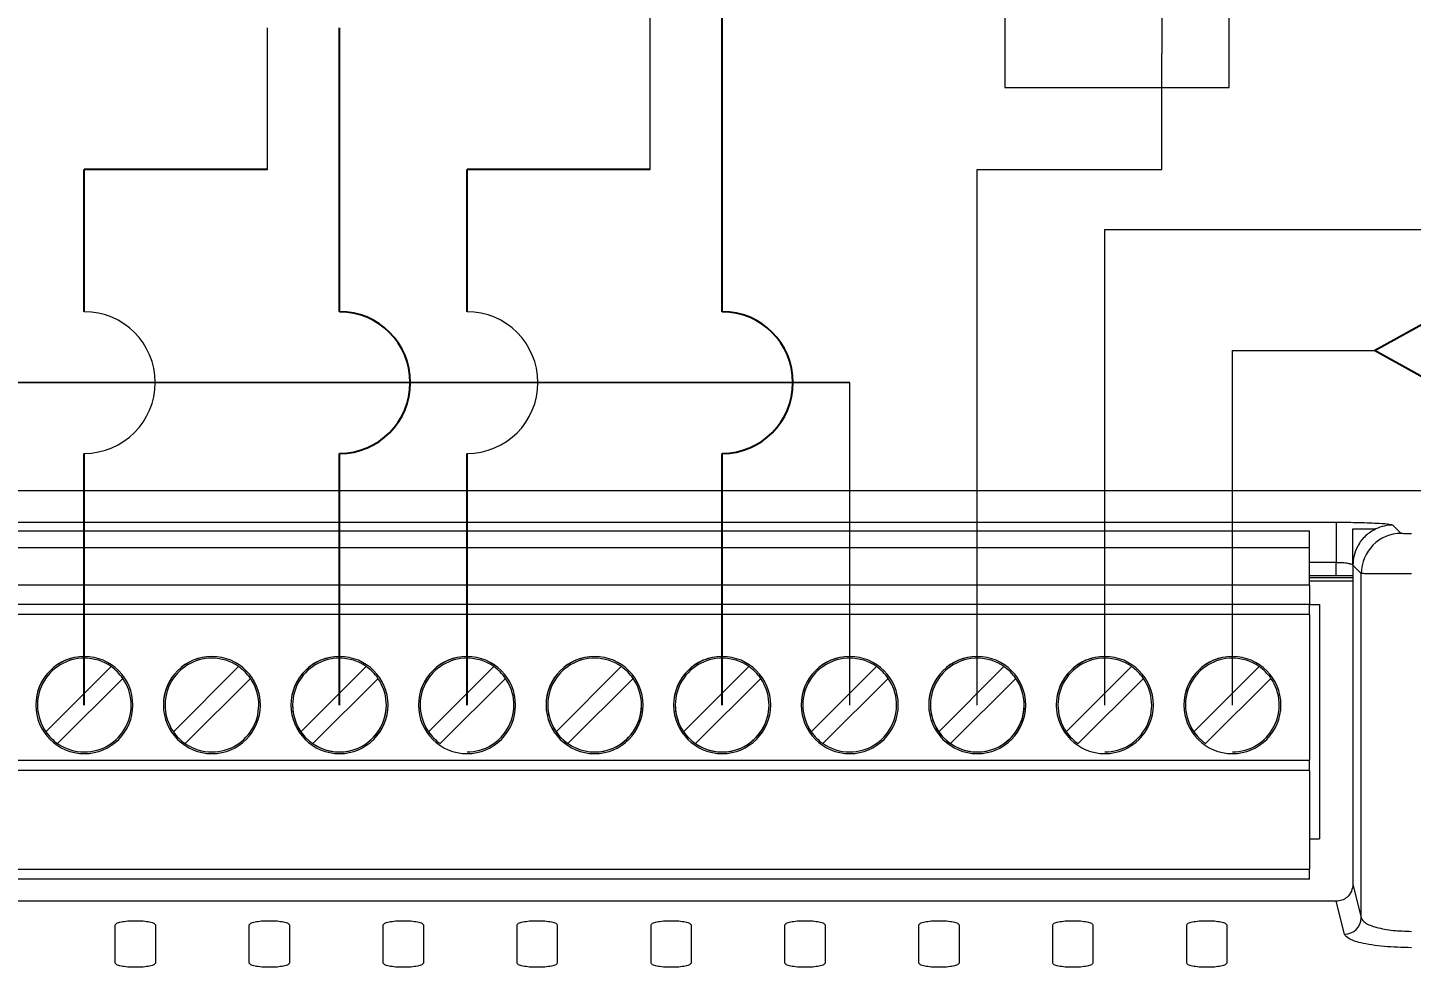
# Model space of a CAD drawing. Header units: millimetres. Extents: x 32696 to 36207, y 16706 to 17911.
# Drawn here: x 34962 to 35059.7, y 17585.8 to 17652.1 of the extents above; entities that cross this region are included whole.
import ezdxf
from ezdxf.enums import TextEntityAlignment as Align

# ---------------------------------------------------------------- set-up
doc = ezdxf.new("R2010")
doc.units = ezdxf.units.MM
doc.header["$LTSCALE"] = 0.1
doc.layers.get('0').update_dxf_attribs({"lineweight": 20})
for name, color, linetype, lineweight in [('ANALOG', 6, 'Continuous', 25), ('COMANDOS', 5, 'Continuous', 25), ('GND', 7, 'Continuous', 25)]:
    doc.layers.add(name, color=color, linetype=linetype, lineweight=lineweight)
doc.styles.get("Standard").update_dxf_attribs({"font": 'arial.ttf'})

# ---------------------------------------------------------------- blocks, each defined once
blk = doc.blocks.new('CLP-XP352')
at = {"lineweight": 9}
for p, q in [((35228.046, 17425.014), (35017.141, 17425.014)), ((35094.734, 17424.074), (35150.463, 17424.074)), ((35095.534, 17423.814), (35149.664, 17423.814)), ((35111.564, 17423.814), (35114.584, 17423.814)), ((35115.374, 17423.814), (35118.394, 17423.814)), ((35119.184, 17423.814), (35122.204, 17423.814)), ((35122.994, 17423.814), (35126.014, 17423.814)), ((35126.804, 17423.814), (35129.824, 17423.814)), ((35130.614, 17423.814), (35133.634, 17423.814)), ((35134.424, 17423.814), (35137.444, 17423.814)), ((35138.234, 17423.814), (35141.254, 17423.814)), ((35142.044, 17423.814), (35145.064, 17423.814)), ((35145.854, 17423.814), (35148.874, 17423.814)), ((35149.664, 17423.314), (35149.664, 17423.814)), ((35150.463, 17424.074), (35150.463, 17422.876)), ((35150.964, 17422.79), (35150.964, 17423.874)), ((35150.964, 17423.874), (35151.65, 17423.874)), ((35152.161, 17423.99), (35152.409, 17423.741)), ((35149.664, 17423.314), (35095.534, 17423.314)), ((35149.664, 17422.194), (35149.664, 17423.314)), ((35150.463, 17422.876), (35149.664, 17422.876)), ((35150.463, 17422.471), (35150.463, 17422.876)), ((35150.962, 17422.792), (35150.962, 17422.471)), ((35150.964, 17422.79), (35150.962, 17422.792)), ((35151.211, 17422.543), (35150.964, 17422.79)), ((35151.211, 17412.259), (35151.211, 17422.543)), ((35149.664, 17422.194), (35095.534, 17422.194)), ((35150.463, 17422.471), (35149.664, 17422.471)), ((35150.964, 17422.414), (35149.664, 17422.414)), ((35149.664, 17422.324), (35150.964, 17422.324)), ((35149.664, 17422.194), (35149.664, 17421.614)), ((35150.962, 17422.471), (35150.463, 17422.471)), ((35150.962, 17422.471), (35150.964, 17422.471)), ((35150.964, 17422.471), (35150.964, 17413.262)), ((35149.664, 17421.614), (35095.534, 17421.614)), ((35149.664, 17421.314), (35095.534, 17421.314)), ((35149.664, 17421.314), (35149.664, 17421.614)), ((35149.664, 17421.614), (35149.964, 17421.614)), ((35149.664, 17421.314), (35149.664, 17416.964)), ((35149.964, 17421.614), (35149.964, 17414.614)), ((35113.074, 17420.064), (35113.074, 17420.064)), ((35116.884, 17420.064), (35116.884, 17420.064)), ((35120.694, 17420.064), (35120.694, 17420.064)), ((35124.504, 17420.064), (35124.504, 17420.064)), ((35128.314, 17420.064), (35128.314, 17420.064)), ((35132.124, 17420.064), (35132.124, 17420.064)), ((35135.934, 17420.064), (35135.934, 17420.064)), ((35139.744, 17420.064), (35139.744, 17420.064)), ((35143.554, 17420.064), (35143.554, 17420.064)), ((35147.364, 17420.064), (35147.364, 17420.064)), ((35111.923, 17417.816), (35113.871, 17419.764)), ((35113.871, 17419.764), (35111.923, 17417.816)), ((35113.871, 17419.764), (35113.871, 17419.764)), ((35115.733, 17417.816), (35117.681, 17419.764)), ((35117.681, 17419.764), (35115.733, 17417.816)), ((35117.681, 17419.764), (35117.681, 17419.764)), ((35119.543, 17417.816), (35121.491, 17419.764)), ((35121.491, 17419.764), (35119.543, 17417.816)), ((35121.491, 17419.764), (35121.491, 17419.764)), ((35123.353, 17417.816), (35125.301, 17419.764)), ((35125.301, 17419.764), (35123.353, 17417.816)), ((35125.301, 17419.764), (35125.301, 17419.764)), ((35129.111, 17419.764), (35127.163, 17417.816)), ((35127.163, 17417.816), (35129.111, 17419.764)), ((35129.111, 17419.764), (35129.111, 17419.764)), ((35130.973, 17417.816), (35132.921, 17419.764)), ((35132.921, 17419.764), (35130.973, 17417.816)), ((35132.921, 17419.764), (35132.921, 17419.764)), ((35134.783, 17417.816), (35136.731, 17419.764)), ((35136.731, 17419.764), (35134.783, 17417.816)), ((35136.731, 17419.764), (35136.731, 17419.764)), ((35138.593, 17417.816), (35140.541, 17419.764)), ((35140.541, 17419.764), (35138.593, 17417.816)), ((35140.541, 17419.764), (35140.541, 17419.764)), ((35144.351, 17419.764), (35142.403, 17417.816)), ((35142.403, 17417.816), (35144.351, 17419.764)), ((35144.351, 17419.764), (35144.351, 17419.764)), ((35146.213, 17417.816), (35148.161, 17419.764)), ((35148.161, 17419.764), (35146.213, 17417.816)), ((35148.161, 17419.764), (35148.161, 17419.764)), ((35114.225, 17419.411), (35112.276, 17417.463)), ((35118.035, 17419.411), (35116.086, 17417.463)), ((35121.845, 17419.411), (35119.896, 17417.463)), ((35125.655, 17419.411), (35123.706, 17417.463)), ((35129.465, 17419.411), (35127.516, 17417.463)), ((35133.275, 17419.411), (35131.326, 17417.463)), ((35137.085, 17419.411), (35135.136, 17417.463)), ((35140.895, 17419.411), (35138.946, 17417.463)), ((35144.705, 17419.411), (35142.756, 17417.463)), ((35148.515, 17419.411), (35146.566, 17417.463)), ((35111.674, 17418.614), (35111.674, 17418.614)), ((35114.474, 17418.614), (35114.474, 17418.614)), ((35115.484, 17418.614), (35115.484, 17418.614)), ((35118.284, 17418.614), (35118.284, 17418.614)), ((35119.294, 17418.614), (35119.294, 17418.614)), ((35122.094, 17418.614), (35122.094, 17418.614)), ((35123.104, 17418.614), (35123.104, 17418.614)), ((35125.904, 17418.614), (35125.904, 17418.614)), ((35126.914, 17418.614), (35126.914, 17418.614)), ((35129.714, 17418.614), (35129.714, 17418.614)), ((35130.724, 17418.614), (35130.724, 17418.614)), ((35133.524, 17418.614), (35133.524, 17418.614)), ((35134.534, 17418.614), (35134.534, 17418.614)), ((35137.334, 17418.614), (35137.334, 17418.614)), ((35138.344, 17418.614), (35138.344, 17418.614)), ((35141.144, 17418.614), (35141.144, 17418.614)), ((35142.154, 17418.614), (35142.154, 17418.614)), ((35144.954, 17418.614), (35144.954, 17418.614)), ((35145.964, 17418.614), (35145.964, 17418.614)), ((35148.764, 17418.614), (35148.764, 17418.614)), ((35111.923, 17417.816), (35111.923, 17417.816)), ((35115.733, 17417.816), (35115.733, 17417.816)), ((35119.543, 17417.816), (35119.543, 17417.816)), ((35123.353, 17417.816), (35123.353, 17417.816)), ((35127.163, 17417.816), (35127.163, 17417.816)), ((35130.973, 17417.816), (35130.973, 17417.816)), ((35134.783, 17417.816), (35134.783, 17417.816)), ((35138.593, 17417.816), (35138.593, 17417.816)), ((35142.403, 17417.816), (35142.403, 17417.816)), ((35146.213, 17417.816), (35146.213, 17417.816)), ((35112.276, 17417.463), (35112.276, 17417.463)), ((35113.074, 17417.214), (35113.074, 17417.214)), ((35116.086, 17417.463), (35116.086, 17417.463)), ((35116.884, 17417.214), (35116.884, 17417.214)), ((35119.896, 17417.463), (35119.896, 17417.463)), ((35120.694, 17417.214), (35120.694, 17417.214)), ((35123.706, 17417.463), (35123.706, 17417.463)), ((35124.504, 17417.214), (35124.504, 17417.214)), ((35127.516, 17417.463), (35127.516, 17417.463)), ((35128.314, 17417.214), (35128.314, 17417.214)), ((35131.326, 17417.463), (35131.326, 17417.463)), ((35132.124, 17417.214), (35132.124, 17417.214)), ((35135.136, 17417.463), (35135.136, 17417.463)), ((35135.934, 17417.214), (35135.934, 17417.214)), ((35138.946, 17417.463), (35138.946, 17417.463)), ((35139.744, 17417.214), (35139.744, 17417.214)), ((35142.756, 17417.463), (35142.756, 17417.463)), ((35143.554, 17417.214), (35143.554, 17417.214)), ((35146.566, 17417.463), (35146.566, 17417.463)), ((35147.364, 17417.214), (35147.364, 17417.214)), ((35095.534, 17416.964), (35149.664, 17416.964)), ((35149.664, 17416.664), (35149.664, 17416.964)), ((35149.664, 17416.664), (35095.534, 17416.664)), ((35149.664, 17416.664), (35149.664, 17413.714)), ((35149.664, 17414.614), (35149.964, 17414.614)), ((35149.664, 17414.614), (35149.964, 17414.614)), ((35149.964, 17414.614), (35149.964, 17414.614)), ((35095.534, 17413.714), (35149.664, 17413.714)), ((35149.664, 17413.414), (35095.534, 17413.414)), ((35149.664, 17413.414), (35095.534, 17413.414)), ((35149.664, 17413.414), (35149.664, 17413.714)), ((35150.964, 17413.262), (35151.211, 17412.259)), ((35150.468, 17412.757), (35094.729, 17412.757)), ((35150.712, 17411.77), (35150.468, 17412.757)), ((35113.999, 17410.906), (35113.999, 17412.05)), ((35115.199, 17412.05), (35115.199, 17410.906)), ((35117.999, 17410.906), (35117.999, 17412.05)), ((35119.199, 17412.05), (35119.199, 17410.906)), ((35121.999, 17410.906), (35121.999, 17412.05)), ((35123.199, 17412.05), (35123.199, 17410.906)), ((35125.999, 17410.906), (35125.999, 17412.05)), ((35127.199, 17412.05), (35127.199, 17410.906)), ((35129.999, 17410.906), (35129.999, 17412.05)), ((35131.199, 17412.05), (35131.199, 17410.906)), ((35133.999, 17410.906), (35133.999, 17412.05)), ((35135.199, 17412.05), (35135.199, 17410.906)), ((35137.999, 17410.906), (35137.999, 17412.05)), ((35139.199, 17412.05), (35139.199, 17410.906)), ((35141.999, 17410.906), (35141.999, 17412.05)), ((35143.199, 17412.05), (35143.199, 17410.906)), ((35145.999, 17410.906), (35145.999, 17412.05)), ((35147.199, 17412.05), (35147.199, 17410.906))]:
    blk.add_line(p, q, dxfattribs=at)
for centre, radius, start, end in [((35152.413, 17422.539), 1.202, 90.1836, 179.8164), ((35152.164, 17422.79), 1.2, 90.164, 115.4164), ((35152.161, 17422.788), 1.199, 177.2544, 179.843), ((35113.074, 17418.614), 1.45, 90, 270), ((35113.074, 17418.614), 1.45, 90, 180.0004), ((35113.074, 17418.614), 1.45, 270, 90), ((35113.074, 17418.614), 1.45, 0.0004, 90), ((35116.884, 17418.614), 1.45, 90, 270), ((35116.884, 17418.614), 1.45, 90, 180.0004), ((35116.884, 17418.614), 1.45, 270, 90), ((35116.884, 17418.614), 1.45, 0.0004, 90), ((35120.694, 17418.614), 1.45, 90, 270), ((35120.694, 17418.614), 1.45, 90, 180.0004), ((35120.694, 17418.614), 1.45, 270, 90), ((35120.694, 17418.614), 1.45, 0.0004, 90), ((35124.504, 17418.614), 1.45, 90, 270), ((35124.504, 17418.614), 1.45, 90, 180.0004), ((35124.504, 17418.614), 1.45, 270, 90), ((35124.504, 17418.614), 1.45, 0.0004, 90), ((35128.314, 17418.614), 1.45, 90, 270), ((35128.314, 17418.614), 1.45, 90, 180.0004), ((35128.314, 17418.614), 1.45, 270, 90), ((35128.314, 17418.614), 1.45, 0.0004, 90), ((35132.124, 17418.614), 1.45, 90, 270), ((35132.124, 17418.614), 1.45, 90, 180.0004), ((35132.124, 17418.614), 1.45, 270, 90), ((35132.124, 17418.614), 1.45, 0.0004, 90), ((35135.934, 17418.614), 1.45, 90, 270), ((35135.934, 17418.614), 1.45, 90, 180.0004), ((35135.934, 17418.614), 1.45, 270, 90), ((35135.934, 17418.614), 1.45, 0.0004, 90), ((35139.744, 17418.614), 1.45, 90, 270), ((35139.744, 17418.614), 1.45, 90, 180.0004), ((35139.744, 17418.614), 1.45, 270, 90), ((35139.744, 17418.614), 1.45, 0.0004, 90), ((35143.554, 17418.614), 1.45, 90, 270), ((35143.554, 17418.614), 1.45, 90, 180.0004), ((35143.554, 17418.614), 1.45, 270, 90), ((35143.554, 17418.614), 1.45, 0.0004, 90), ((35147.364, 17418.614), 1.45, 90, 270), ((35147.364, 17418.614), 1.45, 90, 180.0004), ((35147.364, 17418.614), 1.45, 270, 90), ((35147.364, 17418.614), 1.45, 0.0004, 90), ((35113.074, 17418.614), 1.4, 90, 214.7134), ((35113.074, 17418.614), 1.4, 55.2866, 90), ((35113.074, 17418.614), 1.4, 34.7134, 55.2866), ((35116.884, 17418.614), 1.4, 90, 214.7134), ((35116.884, 17418.614), 1.4, 55.2866, 90), ((35116.884, 17418.614), 1.4, 34.7134, 55.2866), ((35120.694, 17418.614), 1.4, 90, 214.7134), ((35120.694, 17418.614), 1.4, 55.2866, 90), ((35120.694, 17418.614), 1.4, 34.7134, 55.2866), ((35124.504, 17418.614), 1.4, 90, 214.7134), ((35124.504, 17418.614), 1.4, 55.2866, 90), ((35124.504, 17418.614), 1.4, 34.7134, 55.2866), ((35128.314, 17418.614), 1.4, 90, 214.7134), ((35128.314, 17418.614), 1.4, 55.2866, 90), ((35128.314, 17418.614), 1.4, 34.7134, 55.2866), ((35132.124, 17418.614), 1.4, 90, 214.7134), ((35132.124, 17418.614), 1.4, 55.2866, 90), ((35132.124, 17418.614), 1.4, 34.7134, 55.2866), ((35135.934, 17418.614), 1.4, 90, 214.7134), ((35135.934, 17418.614), 1.4, 55.2866, 90), ((35135.934, 17418.614), 1.4, 34.7134, 55.2866), ((35139.744, 17418.614), 1.4, 90, 214.7134), ((35139.744, 17418.614), 1.4, 55.2866, 90), ((35139.744, 17418.614), 1.4, 34.7134, 55.2866), ((35143.554, 17418.614), 1.4, 90, 214.7134), ((35143.554, 17418.614), 1.4, 55.2866, 90), ((35143.554, 17418.614), 1.4, 34.7134, 55.2866), ((35147.364, 17418.614), 1.4, 90, 214.7134), ((35147.364, 17418.614), 1.4, 55.2866, 90), ((35147.364, 17418.614), 1.4, 34.7134, 55.2866), ((35113.074, 17418.614), 1.4, 270, 34.7134), ((35116.884, 17418.614), 1.4, 270, 34.7134), ((35120.694, 17418.614), 1.4, 270, 34.7134), ((35124.504, 17418.614), 1.4, 270, 34.7134), ((35128.314, 17418.614), 1.4, 270, 34.7134), ((35132.124, 17418.614), 1.4, 270, 34.7134), ((35135.934, 17418.614), 1.4, 270, 34.7134), ((35139.744, 17418.614), 1.4, 270, 34.7134), ((35143.554, 17418.614), 1.4, 270, 34.7134), ((35147.364, 17418.614), 1.4, 270, 34.7134), ((35120.694, 17418.614), 1.4, 180.0004, 270), ((35120.694, 17418.614), 1.4, 270, 0.0004), ((35128.314, 17418.614), 1.4, 180.0004, 270), ((35128.314, 17418.614), 1.4, 270, 0.0004), ((35132.124, 17418.614), 1.4, 180.0004, 270), ((35132.124, 17418.614), 1.4, 270, 0.0004), ((35139.744, 17418.614), 1.4, 180.0004, 270), ((35139.744, 17418.614), 1.4, 270, 0.0004), ((35113.074, 17418.614), 1.4, 214.7134, 235.2866), ((35116.884, 17418.614), 1.4, 214.7134, 235.2866), ((35120.694, 17418.614), 1.4, 214.7134, 235.2866), ((35124.504, 17418.614), 1.4, 214.7134, 235.2866), ((35128.314, 17418.614), 1.4, 214.7134, 235.2866), ((35132.124, 17418.614), 1.4, 214.7134, 235.2866), ((35135.934, 17418.614), 1.4, 214.7134, 235.2866), ((35139.744, 17418.614), 1.4, 214.7134, 235.2866), ((35143.554, 17418.614), 1.4, 214.7134, 235.2866), ((35147.364, 17418.614), 1.4, 214.7134, 235.2866), ((35113.074, 17418.614), 1.4, 235.2866, 270), ((35116.884, 17418.614), 1.4, 235.2866, 270), ((35120.694, 17418.614), 1.4, 235.2866, 270), ((35132.124, 17418.614), 1.4, 235.2866, 270), ((35135.934, 17418.614), 1.4, 235.2866, 270), ((35139.744, 17418.614), 1.4, 235.2866, 270), ((35150.71, 17412.271), 0.501, 270.1394, 358.6733)]:
    blk.add_arc(centre, radius, start, end, dxfattribs=at)
for points, knots in [([(35150.463, 17424.074), (35150.697, 17424.073), (35151.181, 17424.07), (35151.739, 17424.047), (35152.079, 17424.019), (35152.134, 17423.999), (35152.161, 17423.99)], [0, 0, 0, 0, 0.271633, 0.561536, 0.78786, 1, 1, 1, 1]), ([(35151.65, 17423.874), (35151.542, 17423.811), (35151.323, 17423.682), (35151.108, 17423.391), (35150.984, 17423.085), (35150.971, 17422.887), (35150.964, 17422.79)], [0, 0, 0, 0, 0.274971, 0.561049, 0.78481, 1, 1, 1, 1]), ([(35152.709, 17423.726), (35152.666, 17423.727), (35152.581, 17423.727), (35152.484, 17423.731), (35152.424, 17423.736), (35152.414, 17423.74), (35152.409, 17423.741)], [0, 0, 0, 0, 0.279478, 0.559071, 0.779499, 1, 1, 1, 1]), ([(35150.463, 17422.876), (35150.525, 17422.875), (35150.651, 17422.872), (35150.808, 17422.854), (35150.901, 17422.832), (35150.949, 17422.811), (35150.958, 17422.798), (35150.962, 17422.792)], [0, 0, 0, 0, 0.241656, 0.496776, 0.712744, 0.847551, 1, 1, 1, 1]), ([(35152.709, 17422.528), (35152.555, 17422.528), (35152.223, 17422.529), (35151.836, 17422.531), (35151.56, 17422.534), (35151.383, 17422.536), (35151.252, 17422.539), (35151.225, 17422.542), (35151.211, 17422.543)], [0, 0, 0, 0, 0.202963, 0.436835, 0.565937, 0.702835, 0.847525, 1, 1, 1, 1]), ([(35150.964, 17413.262), (35150.955, 17413.191), (35150.937, 17413.042), (35150.804, 17412.872), (35150.637, 17412.773), (35150.523, 17412.762), (35150.468, 17412.757)], [0, 0, 0, 0, 0.273299, 0.565582, 0.7913, 1, 1, 1, 1]), ([(35113.999, 17412.05), (35114.008, 17412.066), (35114.026, 17412.099), (35114.165, 17412.14), (35114.363, 17412.168), (35114.599, 17412.178), (35114.835, 17412.168), (35115.033, 17412.14), (35115.172, 17412.099), (35115.19, 17412.066), (35115.199, 17412.05)], [0, 0, 0, 0, 0.125, 0.25, 0.375, 0.5, 0.625, 0.75, 0.875, 1, 1, 1, 1]), ([(35117.999, 17412.05), (35118.008, 17412.066), (35118.026, 17412.099), (35118.165, 17412.14), (35118.363, 17412.168), (35118.599, 17412.178), (35118.835, 17412.168), (35119.033, 17412.14), (35119.172, 17412.099), (35119.19, 17412.066), (35119.199, 17412.05)], [0, 0, 0, 0, 0.125, 0.25, 0.375, 0.5, 0.625, 0.75, 0.875, 1, 1, 1, 1]), ([(35121.999, 17412.05), (35122.008, 17412.066), (35122.026, 17412.099), (35122.165, 17412.14), (35122.363, 17412.168), (35122.599, 17412.178), (35122.835, 17412.168), (35123.033, 17412.14), (35123.172, 17412.099), (35123.19, 17412.066), (35123.199, 17412.05)], [0, 0, 0, 0, 0.125, 0.25, 0.375, 0.5, 0.625, 0.75, 0.875, 1, 1, 1, 1]), ([(35125.999, 17412.05), (35126.008, 17412.066), (35126.026, 17412.099), (35126.165, 17412.14), (35126.363, 17412.168), (35126.599, 17412.178), (35126.835, 17412.168), (35127.033, 17412.14), (35127.172, 17412.099), (35127.19, 17412.066), (35127.199, 17412.05)], [0, 0, 0, 0, 0.125, 0.25, 0.375, 0.5, 0.625, 0.75, 0.875, 1, 1, 1, 1]), ([(35129.999, 17412.05), (35130.008, 17412.066), (35130.026, 17412.099), (35130.165, 17412.14), (35130.363, 17412.168), (35130.599, 17412.178), (35130.835, 17412.168), (35131.033, 17412.14), (35131.172, 17412.099), (35131.19, 17412.066), (35131.199, 17412.05)], [0, 0, 0, 0, 0.125, 0.25, 0.375, 0.5, 0.625, 0.75, 0.875, 1, 1, 1, 1]), ([(35133.999, 17412.05), (35134.008, 17412.066), (35134.026, 17412.099), (35134.165, 17412.14), (35134.363, 17412.168), (35134.599, 17412.178), (35134.835, 17412.168), (35135.033, 17412.14), (35135.172, 17412.099), (35135.19, 17412.066), (35135.199, 17412.05)], [0, 0, 0, 0, 0.125, 0.25, 0.375, 0.5, 0.625, 0.75, 0.875, 1, 1, 1, 1]), ([(35137.999, 17412.05), (35138.008, 17412.066), (35138.026, 17412.099), (35138.165, 17412.14), (35138.363, 17412.168), (35138.599, 17412.178), (35138.835, 17412.168), (35139.033, 17412.14), (35139.172, 17412.099), (35139.19, 17412.066), (35139.199, 17412.05)], [0, 0, 0, 0, 0.125, 0.25, 0.375, 0.5, 0.625, 0.75, 0.875, 1, 1, 1, 1]), ([(35141.999, 17412.05), (35142.008, 17412.066), (35142.026, 17412.099), (35142.165, 17412.14), (35142.363, 17412.168), (35142.599, 17412.178), (35142.835, 17412.168), (35143.033, 17412.14), (35143.172, 17412.099), (35143.19, 17412.066), (35143.199, 17412.05)], [0, 0, 0, 0, 0.125, 0.25, 0.375, 0.5, 0.625, 0.75, 0.875, 1, 1, 1, 1]), ([(35145.999, 17412.05), (35146.008, 17412.066), (35146.026, 17412.099), (35146.165, 17412.14), (35146.363, 17412.168), (35146.599, 17412.178), (35146.835, 17412.168), (35147.033, 17412.14), (35147.172, 17412.099), (35147.19, 17412.066), (35147.199, 17412.05)], [0, 0, 0, 0, 0.125, 0.25, 0.375, 0.5, 0.625, 0.75, 0.875, 1, 1, 1, 1]), ([(35151.211, 17412.259), (35151.24, 17412.208), (35151.3, 17412.102), (35151.647, 17411.967), (35152.141, 17411.875), (35152.524, 17411.862), (35152.709, 17411.856)], [0, 0, 0, 0, 0.245073, 0.506175, 0.760513, 1, 1, 1, 1]), ([(35152.709, 17411.367), (35152.433, 17411.375), (35151.861, 17411.389), (35151.205, 17411.497), (35150.807, 17411.632), (35150.743, 17411.725), (35150.712, 17411.77)], [0, 0, 0, 0, 0.2691576, 0.5582873, 0.785782, 1, 1, 1, 1]), ([(35115.199, 17410.906), (35115.19, 17410.89), (35115.171, 17410.857), (35115.033, 17410.816), (35114.834, 17410.788), (35114.6, 17410.778), (35114.364, 17410.788), (35114.165, 17410.816), (35114.026, 17410.857), (35114.008, 17410.89), (35113.999, 17410.906)], [0, 0, 0, 0, 0.125383, 0.250022, 0.374875, 0.499714, 0.624357, 0.749712, 0.87484, 1, 1, 1, 1]), ([(35119.199, 17410.906), (35119.19, 17410.89), (35119.171, 17410.857), (35119.033, 17410.816), (35118.834, 17410.788), (35118.6, 17410.778), (35118.364, 17410.788), (35118.165, 17410.816), (35118.026, 17410.857), (35118.008, 17410.89), (35117.999, 17410.906)], [0, 0, 0, 0, 0.125383, 0.250022, 0.374875, 0.499714, 0.624357, 0.749712, 0.87484, 1, 1, 1, 1]), ([(35123.199, 17410.906), (35123.19, 17410.89), (35123.171, 17410.857), (35123.033, 17410.816), (35122.834, 17410.788), (35122.6, 17410.778), (35122.364, 17410.788), (35122.165, 17410.816), (35122.026, 17410.857), (35122.008, 17410.89), (35121.999, 17410.906)], [0, 0, 0, 0, 0.125383, 0.250022, 0.374875, 0.499714, 0.624357, 0.749712, 0.87484, 1, 1, 1, 1]), ([(35127.199, 17410.906), (35127.19, 17410.89), (35127.171, 17410.857), (35127.033, 17410.816), (35126.834, 17410.788), (35126.6, 17410.778), (35126.364, 17410.788), (35126.165, 17410.816), (35126.026, 17410.857), (35126.008, 17410.89), (35125.999, 17410.906)], [0, 0, 0, 0, 0.1253829, 0.2500224, 0.3748746, 0.4997144, 0.6243573, 0.7497117, 0.8748399, 1, 1, 1, 1]), ([(35131.199, 17410.906), (35131.19, 17410.89), (35131.171, 17410.857), (35131.033, 17410.816), (35130.834, 17410.788), (35130.6, 17410.778), (35130.364, 17410.788), (35130.165, 17410.816), (35130.026, 17410.857), (35130.008, 17410.89), (35129.999, 17410.906)], [0, 0, 0, 0, 0.125383, 0.250022, 0.374875, 0.499714, 0.624357, 0.749712, 0.87484, 1, 1, 1, 1]), ([(35135.199, 17410.906), (35135.19, 17410.89), (35135.171, 17410.857), (35135.033, 17410.816), (35134.834, 17410.788), (35134.6, 17410.778), (35134.364, 17410.788), (35134.165, 17410.816), (35134.026, 17410.857), (35134.008, 17410.89), (35133.999, 17410.906)], [0, 0, 0, 0, 0.125383, 0.250022, 0.374875, 0.499714, 0.624357, 0.749712, 0.87484, 1, 1, 1, 1]), ([(35139.199, 17410.906), (35139.19, 17410.89), (35139.171, 17410.857), (35139.033, 17410.816), (35138.834, 17410.788), (35138.6, 17410.778), (35138.364, 17410.788), (35138.165, 17410.816), (35138.026, 17410.857), (35138.008, 17410.89), (35137.999, 17410.906)], [0, 0, 0, 0, 0.1253829, 0.2500224, 0.3748746, 0.4997144, 0.6243573, 0.7497117, 0.8748399, 1, 1, 1, 1]), ([(35143.199, 17410.906), (35143.19, 17410.89), (35143.171, 17410.857), (35143.033, 17410.816), (35142.834, 17410.788), (35142.6, 17410.778), (35142.364, 17410.788), (35142.165, 17410.816), (35142.026, 17410.857), (35142.008, 17410.89), (35141.999, 17410.906)], [0, 0, 0, 0, 0.125383, 0.250022, 0.374875, 0.499714, 0.624357, 0.749712, 0.87484, 1, 1, 1, 1]), ([(35147.199, 17410.906), (35147.19, 17410.89), (35147.171, 17410.857), (35147.033, 17410.816), (35146.834, 17410.788), (35146.6, 17410.778), (35146.364, 17410.788), (35146.165, 17410.816), (35146.026, 17410.857), (35146.008, 17410.89), (35145.999, 17410.906)], [0, 0, 0, 0, 0.125383, 0.250022, 0.374875, 0.499714, 0.624357, 0.749712, 0.87484, 1, 1, 1, 1])]:
    blk.add_open_spline(points, degree=3, knots=knots, dxfattribs=at)
blk = doc.blocks.new('EMERGENCY')
at = {"lineweight": 20}
for p, q in [((35037.13, 17686.545), (35037.13, 17691.049)), ((35045.63, 17686.121), (35045.63, 17679.121)), ((35045.63, 17683.121), (35040.002, 17683.121)), ((35045.63, 17682.121), (35040.257, 17682.121)), ((35041.13, 17678.697), (35041.13, 17674.193))]:
    blk.add_line(p, q, dxfattribs=at)
blk.add_line((35041.13, 17678.697), (35038.623, 17688.531))
for points in [[(35044.13, 17684.621), (35044.13, 17692.549), (35034.13, 17692.549), (35034.13, 17672.693), (35044.13, 17672.693), (35044.13, 17680.621)], [(35043.83, 17682.121), (35043.367, 17683.121), (35042.483, 17682.121), (35042.018, 17683.121)]]:
    blk.add_lwpolyline(points, dxfattribs=at)
blk.add_arc((35045.63, 17682.621), 3.5, 270, 90, dxfattribs=at)
blk = doc.blocks.new('COMMAND_TAG')
blk.add_lwpolyline([(34954.395, 17316.024), (34954.395, 17306.024), (34981.988, 17306.024), (34991.019, 17311.021), (34981.988, 17316.018), (34954.395, 17316.024)])
blk.add_attdef('NAME', text='', height=5).set_placement((34970.553, 17311.022), align=Align.MIDDLE_CENTER)

msp = doc.modelspace()

# ---------------------------------------------------------------- linework, layer by layer
at = {"lineweight": 20}
msp.add_line((35020.021, 17604.292), (35020.021, 17627.038), dxfattribs=at)
at = {"layer": 'ANALOG'}
for p, q in [((35011.02, 17632.044), (35011.02, 17666.669)), ((34984.016, 17632.044), (34984.016, 17652.084)), ((34984.016, 17604.292), (34984.016, 17622.044)), ((35011.02, 17604.292), (35011.02, 17622.044))]:
    msp.add_line(p, q, dxfattribs=at)
for centre in [(34984.016, 17627.044), (35011.02, 17627.044)]:
    msp.add_arc(centre, 5, 270, 90, dxfattribs=at)
at = {"layer": 'COMANDOS', "lineweight": 20}
for p, q in [((35042.04, 17642.084), (35042.04, 17650.247)), ((35029.022, 17604.292), (35029.022, 17642.084)), ((35029.022, 17642.084), (35042.04, 17642.084)), ((35038.023, 17637.84), (35073.905, 17637.84)), ((35038.023, 17604.292), (35038.023, 17637.84)), ((35047.024, 17629.301), (35057.052, 17629.301)), ((35047.024, 17604.292), (35047.024, 17629.301))]:
    msp.add_line(p, q, dxfattribs=at)
at = {"layer": 'GND', "lineweight": 20}
for p, q in [((35005.94, 17642.084), (35005.94, 17666.669)), ((34978.936, 17642.084), (34978.936, 17652.084))]:
    msp.add_line(p, q, dxfattribs=at)
at = {"layer": 'GND'}
for p, q in [((34978.936, 17642.084), (34966.014, 17642.084)), ((34966.014, 17632.047), (34966.014, 17642.084)), ((35005.94, 17642.084), (34993.018, 17642.084)), ((34993.018, 17632.042), (34993.018, 17642.084)), ((35020.021, 17627.038), (34723.849, 17627.084)), ((34966.014, 17604.292), (34966.014, 17622.047)), ((34993.018, 17604.292), (34993.018, 17622.042))]:
    msp.add_line(p, q, dxfattribs=at)
at = {"layer": 'GND', "lineweight": 20}
for centre in [(34966.014, 17627.047), (34993.018, 17627.042)]:
    msp.add_arc(centre, 5, 270, 90, dxfattribs=at)

# ---------------------------------------------------------------- block references
at = {"lineweight": 20, "xscale": 1.58203125, "yscale": 1.58203125, "zscale": 1.58203125}
msp.add_blockref('EMERGENCY', (-20394.122, -10310.879), dxfattribs=at)
at = {"xscale": 2.3625, "yscale": 2.3625, "zscale": 2.3625}
msp.add_blockref('CLP-XP352', (-47988.622, -23547.183), dxfattribs=at)
at = {"layer": 'COMANDOS', "lineweight": 20}
ref = msp.add_blockref('COMMAND_TAG', (70048.071, 318.28), dxfattribs=dict(at, xscale=-1))
ref.add_attrib('NAME', 'M2_RL', dxfattribs={"layer": '0', "height": 5}).set_placement((35077.517, 17629.302), align=Align.MIDDLE_CENTER)

doc.saveas('drawing.dxf')
